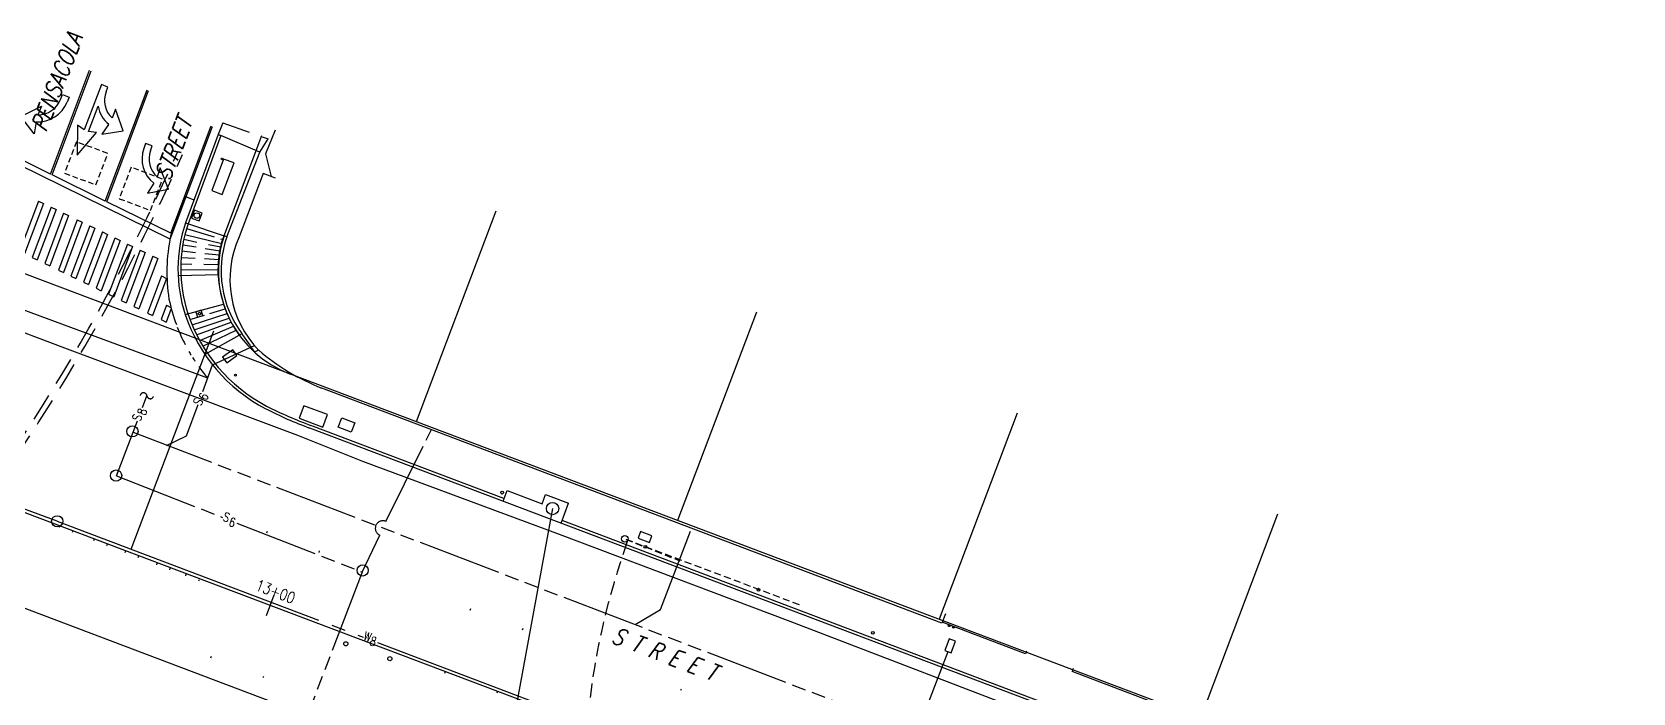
# Model space of a CAD drawing. Header units: feet. Extents: x 308 to 1449, y -4548 to -3843.
# Drawn here: x 910.4 to 1196.8, y -4070 to -3951.7 of the extents above; entities that cross this region are included whole.
import ezdxf
from ezdxf.enums import TextEntityAlignment as Align

# ---------------------------------------------------------------- set-up
doc = ezdxf.new("R2010")
doc.units = ezdxf.units.FT
doc.header["$LTSCALE"] = 10
doc.header["$MEASUREMENT"] = 0
for name, pattern in [('3DASHES-4', [6.75, 5, -0.25, 0.25, -0.25, 0.25, -0.25, 0.25, -0.25]), ('DASHED', [0.75, 0.5, -0.25]), ('HIDDEN', [0.375, 0.25, -0.125]), ('HIDDEN2', [0.1875, 0.125, -0.0625]), ('SEWER', [2.75, 1.5, -0.125, 0.25, -0.125, 0.25, -0.125, 0.25, -0.125])]:
    doc.linetypes.add(name, pattern=pattern)
doc.layers.get('0').update_dxf_attribs({"linetype": 'CONTINUOUS'})
for name, color, linetype in [('Baseline', 5, 'CONTINUOUS'), ('HATCH', 8, 'CONTINUOUS'), ('LINE', 5, 'DASHED'), ('PL 1098 Red', 3, 'CONTINUOUS'), ('SLN', 6, 'CONTINUOUS'), ('STALBL', 7, 'CONTINUOUS'), ('STREET-LB', 2, 'CONTINUOUS'), ('TONED-ELEC', 3, 'CONTINUOUS'), ('Utilities Per Plan', 8, 'CONTINUOUS')]:
    doc.layers.add(name, color=color, linetype=linetype)
doc.styles.add('STAN', font='ROMANS.SHX', dxfattribs={"width": 0.8})
doc.styles.get("Standard").update_dxf_attribs({"font": 'ROMANS.SHX'})
doc.linetypes.add('Fence20', pattern='A,1,-0.1,["X",Standard,S=0.1,R=0,X=-0.05,Y=-0.05],-0.15', length=1.25)

msp = doc.modelspace()

# ---------------------------------------------------------------- linework, layer by layer
msp.add_line((952.36, -4056.12), (953.78, -4052.38))
at = {"layer": 'Baseline'}
msp.add_line((684.58, -3952.8), (1443.26, -4239.48), dxfattribs=at)
at = {"layer": 'HATCH'}
for p, q in [((913.75, -3977.14, 0.41), (920.75, -3958.54, 0.41)), ((914.02, -3977.28, 0.41), (921.03, -3958.65, 0.41)), ((915.55, -3963.78, 5.03), (915.91, -3962.92, 5.03)), ((915.91, -3962.92, 5.03), (917.09, -3963.4, 5.03)), ((922.85, -3961.12, 4.74), (919.76, -3969.22, 4.74)), ((924.02, -3961.56, 4.74), (922.85, -3961.12, 4.74)), ((923.54, -3981.97, 0.22), (931.02, -3962.08, 0.22)), ((923.69, -3962.42, 4.74), (924.02, -3961.56, 4.74)), ((923.81, -3982.1, 0.22), (931.3, -3962.19, 0.22)), ((908.43, -3966.84, 5.03), (912.14, -3964.96, 5.03)), ((912.14, -3964.96, 5.03), (911.5, -3966.53, 5.03)), ((917.09, -3963.4, 5.03), (916.73, -3964.26, 5.03)), ((920.54, -3969.51, 4.74), (922.26, -3965.01, 4.74)), ((925.35, -3965.55, 4.74), (924.76, -3967.11, 4.74)), ((926.75, -3969.38, 4.74), (925.35, -3965.55, 4.74)), ((910.84, -3969.94, 5.03), (908.43, -3966.84, 5.03)), ((911.16, -3967.8, 5.03), (910.84, -3969.94, 5.03)), ((918.56, -3968.4, 4.74), (918.49, -3973.73, 4.74)), ((919.76, -3969.22, 4.74), (918.56, -3968.4, 4.74)), ((924.15, -3968.24, 4.74), (922.95, -3969.98, 4.74)), ((935.16, -3988.8), (942.75, -3968.63)), ((935.25, -3987.73), (942.47, -3968.53)), ((913.75, -3977.14, 3.15), (902.43, -3971.56, 4.8)), ((918.49, -3973.73, 4.74), (921.99, -3969.71, 4.74)), ((921.99, -3969.71, 4.74), (920.54, -3969.51, 4.74)), ((922.95, -3969.98, 4.74), (926.75, -3969.38, 4.74)), ((930.73, -3971.69, 4.47), (930.43, -3972.55, 4.47)), ((931.91, -3972.1, 4.47), (930.73, -3971.69, 4.47)), ((935.16, -3988.8, -0.03), (901.98, -3972.46, 4.78)), ((931.61, -3972.96, 4.47), (931.91, -3972.1, 4.47)), ((923.54, -3981.97, 1.73), (914.02, -3977.28, 3.11)), ((933.37, -3976.04, 4.47), (932.82, -3977.61, 4.47)), ((934.88, -3979.83, 4.47), (933.37, -3976.04, 4.47)), ((932.25, -3978.76, 4.47), (931.1, -3980.55, 4.47)), ((931.1, -3980.55, 4.47), (934.88, -3979.83, 4.47)), ((911.59, -3981.97), (908.2, -3990.97)), ((912.49, -3982.4), (909.11, -3991.41)), ((913.84, -3983.05), (910.46, -3992.05)), ((911.59, -3981.97), (912.49, -3982.4)), ((913.84, -3983.05), (914.74, -3983.49)), ((935.25, -3987.73, 0.03), (923.81, -3982.1, 1.69)), ((914.74, -3983.49), (911.36, -3992.49)), ((916.09, -3984.14), (912.71, -3993.14)), ((916.99, -3984.57), (913.61, -3993.57)), ((918.53, -3985.31), (915.15, -3994.31)), ((919.43, -3985.75), (916.05, -3994.75)), ((916.09, -3984.14), (916.99, -3984.57)), ((918.53, -3985.31), (919.43, -3985.75)), ((920.78, -3986.4), (917.4, -3995.4)), ((921.68, -3986.83), (918.3, -3995.83)), ((923.03, -3987.48), (919.65, -3996.48)), ((923.93, -3987.92), (920.55, -3996.92)), ((920.78, -3986.4), (921.68, -3986.83)), ((925.26, -3988.63), (921.9, -3997.57)), ((923.03, -3987.48), (923.93, -3987.92)), ((925.28, -3988.57), (926.18, -3989)), ((937.59, -3988.81, 4.36), (939.95, -3989.29, 4.42)), ((937.79, -3987.93, 4.36), (944.39, -3989.56, 4.53)), ((938.07, -3986.88, 4.36), (943.02, -3988.38, 4.49)), ((944.14, -3988.72, 4.52), (944.58, -3988.85, 4.53)), ((926.18, -3989), (922.8, -3998)), ((927.53, -3989.65), (924.15, -3998.65)), ((928.43, -3990.09), (925.05, -3999.09)), ((929.78, -3990.73), (926.4, -3999.74)), ((930.69, -3991.17), (927.3, -4000.17)), ((927.53, -3989.65), (928.43, -3990.09)), ((929.78, -3990.73), (930.69, -3991.17)), ((937.24, -3990.88, 4.36), (939.7, -3991.14, 4.43)), ((937.4, -3989.79, 4.36), (939.78, -3990.17, 4.42)), ((941.36, -3991.32, 4.47), (943.98, -3991.6, 4.53)), ((941.44, -3990.43, 4.47), (944.1, -3990.86, 4.53)), ((942.03, -3989.72, 4.48), (944.24, -3990.18, 4.53)), ((910.46, -3992.05), (911.36, -3992.49)), ((912.71, -3993.14), (913.61, -3993.57)), ((915.15, -3994.31), (916.05, -3994.75)), ((932.03, -3991.82), (928.65, -4000.82)), ((932.94, -3992.25), (929.56, -4001.25)), ((932.03, -3991.82), (932.94, -3992.25)), ((937.04, -3994.29, 4.36), (943.77, -3994.19, 4.53)), ((937.05, -3993.2, 4.36), (939.01, -3993.23, 4.41)), ((937.12, -3992.06, 4.36), (939.61, -3992.18, 4.43)), ((941.2, -3993.26, 4.47), (943.8, -3993.3, 4.53)), ((941.28, -3992.26, 4.47), (943.88, -3992.39, 4.53)), ((917.4, -3995.4), (918.3, -3995.83)), ((919.65, -3996.48), (920.55, -3996.92)), ((933.59, -3995.35), (931.09, -4002)), ((934.49, -3995.79), (932, -4002.43)), ((933.59, -3995.35), (934.49, -3995.79)), ((921.9, -3997.57), (922.8, -3998)), ((924.15, -3998.65), (925.05, -3999.09)), ((926.4, -3999.74), (927.3, -4000.17)), ((934.92, -3999.49, 4.4), (934.94, -3999.5, 4.4)), ((928.65, -4000.82), (929.56, -4001.25)), ((931.09, -4002), (932, -4002.43)), ((934.5, -4000.61), (933.53, -4003.17)), ((933.53, -4003.17), (934.44, -4003.61)), ((935.34, -4001.2), (934.44, -4003.61)), ((934.5, -4000.61), (935.29, -4000.99)), ((938.68, -4003.15, 4.74), (941.27, -4002.38, 4.65)), ((939.06, -4004.08, 4.74), (945.34, -4002.09, 4.53)), ((939.46, -4004.98, 4.74), (945.71, -4002.92, 4.53)), ((942.23, -4002.09, 4.62), (945.01, -4001.26, 4.53)), ((939.88, -4005.87, 4.74), (946.07, -4003.62, 4.53)), ((940.43, -4006.9, 4.74), (946.47, -4004.33, 4.53)), ((941, -4007.9, 4.74), (946.94, -4005.09, 4.53)), ((935.18, -4013.22), (935.18, -4013.22)), ((915.35, -4040.31, 4.7), (915.45, -4040.03, 4.7)), ((917.68, -4041.21, 4.7), (917.79, -4040.93, 4.7)), ((921.48, -4042.67, 4.71), (921.59, -4042.39, 4.71)), ((923.81, -4043.57, 4.71), (923.92, -4043.29, 4.71)), ((952.43, -4041.31), (952.54, -4041.03)), ((927.1, -4044.83, 4.66), (927.21, -4044.55, 4.66)), ((929.43, -4045.73, 4.66), (929.54, -4045.45, 4.66)), ((961.79, -4044.84), (961.89, -4044.56)), ((932.74, -4047.02, 4.73), (932.85, -4046.74, 4.73)), ((935.07, -4047.92, 4.73), (935.18, -4047.64, 4.73)), ((937.93, -4049.02, 4.74), (938.03, -4048.74, 4.74)), ((940.26, -4049.92, 4.74), (940.37, -4049.64, 4.74)), ((988.82, -4055.16), (988.93, -4054.87)), ((998.18, -4058.68), (998.29, -4058.4)), ((942.45, -4063.68), (942.55, -4063.4)), ((984.3, -4066.4), (984.4, -4066.12)), ((951.8, -4067.21), (951.91, -4066.93)), ((993.65, -4069.92), (993.76, -4069.64)), ((1026.5, -4069.49), (1026.61, -4069.21))]:
    msp.add_line(p, q, dxfattribs=at)
at = {"layer": 'HATCH', "linetype": 'HIDDEN', "ltscale": 0.4}
for p, q in [((918.37, -3971.35, 4.71), (916.25, -3976.96, 4.71)), ((923.99, -3973.47, 4.71), (918.37, -3971.35, 4.71)), ((921.86, -3979.08, 4.71), (923.99, -3973.47, 4.71)), ((916.25, -3976.96, 4.71), (921.86, -3979.08, 4.71)), ((928.15, -3975.92, 4.55), (926.03, -3981.54, 4.55)), ((933.77, -3978.05, 4.55), (928.15, -3975.92, 4.55)), ((931.65, -3983.66, 4.55), (933.77, -3978.05, 4.55)), ((926.03, -3981.54, 4.55), (931.65, -3983.66, 4.55))]:
    msp.add_line(p, q, dxfattribs=at)
at = {"layer": 'HATCH'}
for centre, radius, start, end in [((927.74, -3963.96, 4.74), 4.33, 159.1512, 226.5313), ((911.46, -3962.12, 5.03), 5.69, 266.9941, 337.825), ((911.46, -3962.12, 5.03), 4.42, 270.4448, 337.825), ((927.74, -3963.96, 4.74), 5.58, 190.8583, 229.982), ((935.7, -3974.38, 4.47), 5.58, 160.9016, 231.7324), ((935.7, -3974.38, 4.47), 4.33, 160.9016, 228.2817)]:
    msp.add_arc(centre, radius, start, end, dxfattribs=at)
at = {"layer": 'LINE'}
for p, q in [((944.55, -3967.97, 4.62), (943.76, -3970.08, 4.59)), ((944.55, -3967.97, 4.62), (952.7, -3970.85, 4.79)), ((951.17, -3973.24, 5), (952.7, -3970.85, 4.79))]:
    msp.add_line(p, q, dxfattribs=at)
at = {"layer": 'PL 1098 Red', "color": 5, "ltscale": 25}
for p, q in [((676.53, -3966.91), (1011.32, -4093.42)), ((951.5, -3970.27), (944.31, -3989.3)), ((993.38, -3983.76), (979.14, -4021.43)), ((956.68, -4012.94), (885.59, -3986.07)), ((1040, -4001.84), (1025.92, -4039.11)), ((1138.18, -4081.52), (956.68, -4012.94)), ((1086.62, -4019.92), (1072.69, -4056.78)), ((1133.23, -4038), (1119.46, -4074.45))]:
    msp.add_line(p, q, dxfattribs=at)
msp.add_arc((963.7, -3994.21), 20, 165.7936, 249.2913, dxfattribs=at)
at = {"layer": 'SLN'}
for p, q in [((943.76, -3970.08, 4.59), (937.87, -3985.84, 4.42)), ((944.23, -3970.26, 4.59), (938.35, -3986.01, 4.42)), ((943.76, -3970.08, 4.59), (944.23, -3970.26, 4.59)), ((951.17, -3973.24, 5), (944.23, -3970.26, 4.59)), ((944.69, -3974.45, 4.92), (942.59, -3980.07, 4.92)), ((946.57, -3975.14, 4.92), (944.69, -3974.45, 4.92)), ((945.27, -3988.35, 4.53), (951.17, -3973.24, 5)), ((944.47, -3980.77, 4.92), (946.57, -3975.14, 4.92)), ((951.8, -3977.02, 4.89), (947.49, -3988.39, 4.97)), ((953.99, -3977.85, 4.88), (951.8, -3977.02, 4.89)), ((942.59, -3980.07, 4.92), (944.47, -3980.77, 4.92)), ((937.8, -3981.09, 4.5), (935.21, -3988.27, 4.52)), ((937.8, -3981.09, 4.5), (939.4, -3981.74, 4.46)), ((937.87, -3985.84, 4.42), (944.79, -3988.19, 4.9)), ((939.48, -3983.6, 4.85), (938.96, -3985.01, 4.85)), ((938.96, -3985.01, 4.85), (940.36, -3985.53, 4.85)), ((940.89, -3984.13, 4.85), (939.48, -3983.6, 4.85)), ((940.36, -3985.53, 4.85), (940.89, -3984.13, 4.85)), ((945.27, -3988.35, 4.53), (944.79, -3988.19, 4.9)), ((876.68, -3993.21, 3.96), (916.26, -4008.24, 4.09)), ((936.56, -3995.29, 4.37), (943.78, -3995.1, 4.5)), ((903.93, -3999.56, 4.03), (941.84, -4013.59, 4.11)), ((937.83, -4002.25, 4.74), (944.71, -4000.41, 4.53)), ((940.7, -4001.48, 4.46), (939.75, -4001.79, 4.46)), ((939.75, -4001.79, 4.46), (940.06, -4002.74, 4.46)), ((940.06, -4002.74, 4.46), (941.01, -4002.43, 4.46)), ((941.01, -4002.43, 4.46), (940.7, -4001.48, 4.46)), ((947.99, -4005.72, 4.9), (941.38, -4009.4, 4.76)), ((916.26, -4008.24, 4.09), (929.47, -4013.2, 4.06)), ((946.39, -4008.6, 4.79), (944.54, -4009.89, 4.79)), ((947.1, -4009.62, 4.79), (946.39, -4008.6, 4.79)), ((950.98, -4008.63, 5), (950.25, -4008.98, 4.91)), ((944.54, -4009.89, 4.79), (945.26, -4010.91, 4.79)), ((945.26, -4010.91, 4.79), (947.1, -4009.62, 4.79)), ((929.47, -4013.2, 4.06), (957.94, -4023.82, 4.26)), ((1073.2, -4057.46, 5.56), (962.26, -4015.42, 5)), ((959.08, -4018.58, 4.87), (958.23, -4020.82, 4.87)), ((963.28, -4020.17, 4.87), (959.08, -4018.58, 4.87)), ((962.43, -4022.41, 4.87), (963.28, -4020.17, 4.87)), ((958.23, -4020.82, 4.87), (962.43, -4022.41, 4.87)), ((1131.83, -4087.55, 4.86), (960.15, -4022.57, 4.78)), ((994.86, -4035.17, 4.8), (960.33, -4022.1, 4.78)), ((965.2, -4022.44, 4.93), (965.84, -4020.76, 4.93)), ((967.54, -4023.33, 4.93), (965.2, -4022.44, 4.93)), ((965.84, -4020.76, 4.93), (968.18, -4021.65, 4.93)), ((968.18, -4021.65, 4.93), (967.54, -4023.33, 4.93)), ((957.94, -4023.82, 4.26), (969.54, -4028.47, 4.35)), ((969.54, -4028.47, 4.35), (1004.73, -4041.58, 4.48)), ((994.69, -4035.64, 5.11), (995.4, -4033.75, 5.11)), ((995.4, -4033.75, 5.11), (1001.66, -4036.12, 5.14)), ((1001.66, -4036.12, -0.02), (1002.29, -4034.43, -0.02)), ((1002.29, -4034.43, -0.02), (1006.42, -4035.99)), ((1005.06, -4039.57), (1006.42, -4035.99)), ((1132, -4087.08, 4.86), (1005.24, -4039.1, 4.81)), ((1004.73, -4041.58, 4.48), (1046.01, -4057.12, 4.72)), ((1019.27, -4041.09, 5.2), (1018.83, -4042.26, 5.2)), ((1018.83, -4042.26, 5.2), (1020.89, -4043.04, 5.2)), ((1021.33, -4041.87, 5.2), (1019.27, -4041.09, 5.2)), ((1020.89, -4043.04, 5.2), (1021.33, -4041.87, 5.2)), ((1046.01, -4057.12, 4.72), (1102.81, -4078.88, 4.98)), ((1073.85, -4055.78, 5.56), (1073.2, -4057.46, 5.56)), ((1088.15, -4062.97, 5.65), (1073.25, -4057.32, 5.56)), ((1074.48, -4060.28, 5.45), (1073.7, -4062.34, 5.45)), ((1075.64, -4060.72, 5.45), (1074.48, -4060.28, 5.45)), ((1073.7, -4062.34, 5.45), (1074.87, -4062.78, 5.45)), ((1074.87, -4062.78, 5.45), (1075.64, -4060.72, 5.45)), ((1088.34, -4062.48, 5.65), (1088.15, -4062.97, 5.65)), ((1096.67, -4065.61, 5.59), (1096.48, -4066.1, 5.59)), ((1111.06, -4071.67, 5.6), (1096.48, -4066.1, 5.66))]:
    msp.add_line(p, q, dxfattribs=at)
at = {"layer": 'SLN', "color": 1, "linetype": 'Fence20', "ltscale": 0.35}
msp.add_line((953.94, -3969.29, 4.79), (952.23, -3973.52, 4.88), dxfattribs=at)
at = {"layer": 'SLN', "color": 1, "linetype": 'Fence20'}
msp.add_line((952.23, -3973.52, 4.88), (953.21, -3977.55, 4.89), dxfattribs=at)
at = {"layer": 'SLN', "color": 1, "linetype": 'HIDDEN2'}
for p, q in [((1016.64, -4042.46, 0.24), (1026.29, -4046.31, 5.25)), ((1016.65, -4042.45, 0.05), (1048.18, -4054.34, 5.35))]:
    msp.add_line(p, q, dxfattribs=at)
at = {"layer": 'SLN'}
for centre, radius in [((944.41, -3974.42, 4.94), 0.15), ((939.92, -3984.57, 4.85), 0.5), ((940.38, -4002.11, 4.46), 0.25), ((946.83, -4013.11, 4.76), 0.15), ((928.41, -4023.17), 1), ((925.48, -4031.07), 1), ((994.54, -4034.12, 5.08), 0.25), ((1003.55, -4036.99, 5.14), 1.1), ((914.95, -4039.25, 4.68), 1), ((1016.47, -4042.39, -0.05), 0.6), ((1020.15, -4043.82), 0.25), ((969.59, -4048.04), 1), ((1040.39, -4051.49, 0.02), 0.25), ((1060.85, -4059.22, -5.26), 0.25), ((1074.47, -4057.94, 5.58), 0.15), ((1075.25, -4058.23), 0.15), ((966.57, -4061.17), 0.375), ((974.44, -4063.82), 0.375)]:
    msp.add_circle(centre, radius, dxfattribs=at)
for centre, radius, start, end in [((962.77, -3994.11, 4.36), 26.23, 161.6257, 198.0838), ((962.77, -3994.11, 4.36), 25.73, 161.646, 198.0838), ((966.84, -3994.64, 4.44), 32.27, 168.6051, 188.659), ((963.29, -3994.43, 4.53), 19.52, 161.3558, 216.2415), ((963.29, -3994.43, 4.53), 19.02, 161.3558, 216.2415), ((963.99, -3995.97, 4.97), 18.16, 155.3323, 224.2433), ((966.23, -3992.92, 4.4), 31.98, 191.8809, 200.3996), ((966.08, -3992.72, 4.74), 29.81, 198.6536, 242.1898), ((966.08, -3992.72, 4.74), 29.31, 198.6536, 242.1898), ((966.23, -3992.92, 4.4), 31.98, 201.2788, 207.3339), ((1024.13, -3955.02, 4.53), 91.48, 213.6198, 216.1427), ((966.23, -3992.92, 4.4), 31.98, 209.9156, 211.3508), ((976.76, -3978.56, 5), 39.61, 229.3996, 248.5353), ((966.23, -3992.92, 4.4), 31.98, 212.2046, 213.5858), ((966.23, -3992.92, 4.4), 31.98, 215.7174, 220.2807), ((984.89, -3955.01, 4.74), 71.95, 242.9502, 249.8901), ((984.89, -3955.01, 4.74), 71.45, 242.9502, 249.8901)]:
    msp.add_arc(centre, radius, start, end, dxfattribs=at)
at = {"layer": 'TONED-ELEC', "linetype": 'HIDDEN'}
msp.add_arc((1140.79, -4087.25, 4.19), 131.58, 160.2874, 187.0226, dxfattribs=at)
at = {"layer": 'Utilities Per Plan', "linetype": '3DASHES-4'}
for p, q in [((928.16, -4044.25, 4.48), (942.98, -4005.18)), ((914.95, -4039.25, 4.68), (969.67, -4059.97, 3.84))]:
    msp.add_line(p, q, dxfattribs=at)
at = {"layer": 'Utilities Per Plan', "linetype": 'SEWER'}
for p, q in [((942.75, -4011.28, 4.74), (950.23, -4007.82, 4.97)), ((941, -4016.04, 2.96), (942.75, -4011.28, 4.74)), ((930.21, -4018.87, 4.56), (931, -4016.78, 4.55)), ((938.08, -4023.95), (940.14, -4018.36, 2.09)), ((925.54, -4031.11, 4.65), (929.29, -4021.27, 4.58)), ((973.72, -4039.27, -0.05), (981.87, -4022.85)), ((928.51, -4023.32, 4.6), (1157.63, -4111.09, 5.63)), ((934.47, -4025.69, 4.16), (938.08, -4023.95)), ((925.54, -4031.11, 4.65), (944.52, -4038.55, 3.25)), ((947.09, -4039.56, 3.06), (969.48, -4048.33, 1.41)), ((969.48, -4048.33, 1.41), (972.63, -4041.74, -0.05)), ((1022.88, -4055.04), (1028.4, -4040.48, 5.33)), ((969.48, -4048.33, 1.41), (959.71, -4073.92, 0.05)), ((1018.34, -4057.73, 5), (1022.88, -4055.04))]:
    msp.add_line(p, q, dxfattribs=at)
at = {"layer": 'Utilities Per Plan'}
for p, q in [((914.95, -4039.25, 4.68), (845.15, -4013.28, 4.57)), ((1003.55, -4036.99), (994.82, -4084.19, 4.78)), ((972.25, -4060.95, 3.8), (1151.52, -4128.84, 1.06)), ((1061.89, -4094.9, 2.43), (1074.28, -4062.56, 5.36))]:
    msp.add_line(p, q, dxfattribs=at)
at = {"layer": 'Utilities Per Plan', "linetype": 'DASHED'}
for radius in [350.85, 351.85]:
    msp.add_arc((615.47, -3831.56), radius, 302.8309, 336.1849, dxfattribs=at)
at = {"layer": 'Utilities Per Plan', "linetype": 'SEWER'}
for centre, radius, start, end in [((930.38, -4016.9), 0.63, 10.2845, 166.9378), ((931.6, -4016.72, 4.55), 0.6, 186.4475, 338.2799), ((973.19, -4040.51, -0.05), 1.35, 66.682, 245.6827)]:
    msp.add_arc(centre, radius, start, end, dxfattribs=at)

# ---------------------------------------------------------------- texts
at = {"layer": 'STALBL', "style": 'STAN', "width": 0.8}
msp.add_text('13+00', height=2, rotation=339.3, dxfattribs=at).set_placement((953.42, -4053.32), align=Align.BOTTOM_CENTER)
at = {"layer": 'STREET-LB', "style": 'STAN', "oblique": 15, "width": 0.8}
for s, rotation, p in [('PENSACOLA', 68.8, (912.95, -3969.76, 0.02)), ('STREET', 68.8, (935.09, -3978.47, 0.02)), ('W A I M A N U                                                                                        S T R E E T', 339.2761, (842.36, -3996.01, 0.02))]:
    msp.add_text(s, height=3, rotation=rotation, dxfattribs=at).set_placement(p)
at = {"layer": 'Utilities Per Plan', "style": 'STAN', "width": 0.8}
for s, rotation, p in [('S', 66.8794, (940.67, -4018.69, 4.34)), ('6', 66.8794, (941.65, -4017.76, 4.34)), ('S', 342.2351, (944.47, -4039.11, 0.2)), ('6', 342.2351, (945.49, -4040.01, 0.2))]:
    msp.add_text(s, height=1.6, rotation=rotation, dxfattribs=at).set_placement(p)
at = {"layer": 'Utilities Per Plan', "linetype": 'SEWER', "style": 'STAN', "width": 0.8}
for s, p in [('S', (929.83, -4021.44, 0.2)), ('8', (930.73, -4020.42, 0.2))]:
    msp.add_text(s, height=1.6, rotation=72.2351, dxfattribs=at).set_placement(p)
at = {"layer": 'Utilities Per Plan', "linetype": '3DASHES-4', "style": 'STAN', "width": 0.8}
for s, p in [('W', (969.6, -4060.45, 1.21)), ('8', (970.69, -4061.32, 1.21))]:
    msp.add_text(s, height=1.6, rotation=342.2351, dxfattribs=at).set_placement(p)

doc.saveas('drawing.dxf')
